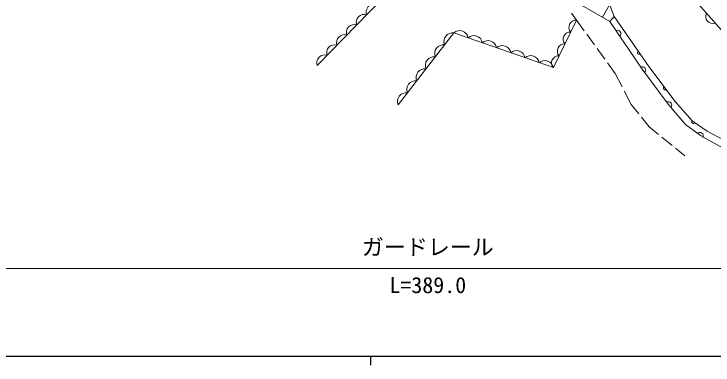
# Model space of a CAD drawing. Units: millimetres at full size, sheet at 1:1000; details may follow other scales. Extents: x 40000 to 680000, y 20000 to 380000.
# Drawn here: x 227492 to 306949, y 204000 to 243966 of the extents above; entities that cross this region are included whole.
import ezdxf
from ezdxf.enums import TextEntityAlignment as Align

# ---------------------------------------------------------------- set-up
doc = ezdxf.new("R2010")
doc.units = ezdxf.units.MM
doc.header["$LTSCALE"] = 1000
for name, color, linetype, lineweight in [('M-BGD', 7, 'Continuous', 13), ('M-STR-HTXT', 7, 'Continuous', 13), ('M-TTL-BAND', 7, 'Continuous', 25)]:
    doc.layers.add(name, color=color, linetype=linetype, lineweight=lineweight)
doc.styles.add('ＭＳ ゴシック', font='')
doc.styles.get('ＭＳ ゴシック').set_extended_font_data('MS Gothic')

msp = doc.modelspace()

# ---------------------------------------------------------------- linework, layer by layer
at = {"layer": 'M-BGD'}
for p, q in [((275411, 251956), (261964, 238105)), ((299146, 252097), (315246, 233717)), ((294368, 243598), (295195, 245005)), ((291432, 243265), (290881, 244055)), ((292305, 242055), (291432, 243265)), ((293475, 240433), (292598, 241649)), ((294645, 238811), (293768, 240027)), ((295811, 237195), (294938, 238405)), ((296615, 235655), (295811, 237195)), ((297649, 233671), (296846, 235211)), ((298513, 232593), (297649, 233671)), ((299690, 231124), (298826, 232202)), ((300754, 230255), (299690, 231124)), ((302302, 228989), (301141, 229938)), ((303754, 227802), (302689, 228672))]:
    msp.add_line(p, q, dxfattribs=at)
for points in [[(244536, 247362), (244924, 256561), (243592, 258247), (243963, 263070), (245885, 265448), (261719, 259546), (277415, 253766), (291731, 247923), (295020, 245444), (295728, 243673), (295230, 243091), (289514, 246453), (282122, 249561), (275411, 251956), (275326, 252748), (260923, 257726), (260315, 258648), (245692, 263524), (244924, 256561)], [(291432, 243265), (288801, 237852), (277495, 241823), (271146, 233628)], [(295728, 243673), (299646, 237989), (302647, 233992), (304586, 231800), (306290, 230619), (311601, 227820)], [(309850, 227700), (305518, 230121), (303817, 231395), (301869, 233681), (298893, 237683), (295230, 243091)]]:
    msp.add_lwpolyline(points, dxfattribs=at)
for centre, radius, start, end in [((268412, 244177), 897, 72.11735, 199.57946), ((306943, 243701), 833, 154.77982, 287.65305), ((267291, 243022), 897, 72.11735, 199.57946), ((291387, 242450), 816, 86.86282, 221.29941), ((266171, 241868), 897, 72.11735, 199.57946), ((265050, 240714), 897, 72.11735, 199.57946), ((277358, 240836), 996, 82.11415, 202.35658), ((278142, 241084), 983, 10.06687, 131.22748), ((290730, 241097), 816, 86.86282, 221.29941), ((296089, 241727), 379, 312.27759, 115.93512), ((279758, 240517), 983, 10.06687, 131.22748), ((281373, 239949), 983, 10.06687, 131.22748), ((263930, 239560), 897, 72.11735, 199.57946), ((276300, 239470), 996, 82.11415, 202.35658), ((282988, 239382), 983, 10.06687, 131.22748), ((290072, 239743), 816, 86.86282, 221.29941), ((262809, 238405), 897, 72.11735, 199.57946), ((284603, 238815), 983, 10.06687, 131.22748), ((286219, 238247), 983, 10.06687, 131.22748), ((289414, 238390), 816, 86.86282, 221.29941), ((298565, 239556), 200, 124.57373, 304.57373), ((275242, 238104), 996, 82.11415, 202.35658), ((287834, 237680), 983, 10.06687, 131.22748), ((274184, 236738), 996, 82.11415, 202.35658), ((298897, 237588), 379, 314.80003, 118.45757), ((273125, 235372), 996, 82.11415, 202.35658), ((301505, 235513), 200, 126.90856, 306.90856), ((272067, 234006), 996, 82.11415, 202.35658), ((301887, 233576), 379, 318.61747, 122.275), ((304727, 231702), 200, 145.27536, 325.27536), ((305456, 230100), 379, 331.34174, 134.99927)]:
    msp.add_arc(centre, radius, start, end, dxfattribs=at)
at = {"layer": 'M-STR-HTXT'}
msp.add_line((83081, 215000), (465978, 215000), dxfattribs=at)
at = {"layer": 'M-TTL-BAND'}
for p, q in [((40000, 205000), (579000, 205000)), ((268000, 205000), (268000, 204000))]:
    msp.add_line(p, q, dxfattribs=at)

# ---------------------------------------------------------------- texts
at = {"layer": 'M-STR-HTXT', "style": 'ＭＳ ゴシック'}
for s, p in [('ガードレール', (274530, 215960)), ('L=389.0', (274530, 211638))]:
    msp.add_text(s, height=1833, dxfattribs=at).set_placement(p, align=Align.BOTTOM_CENTER)

doc.saveas('drawing.dxf')
